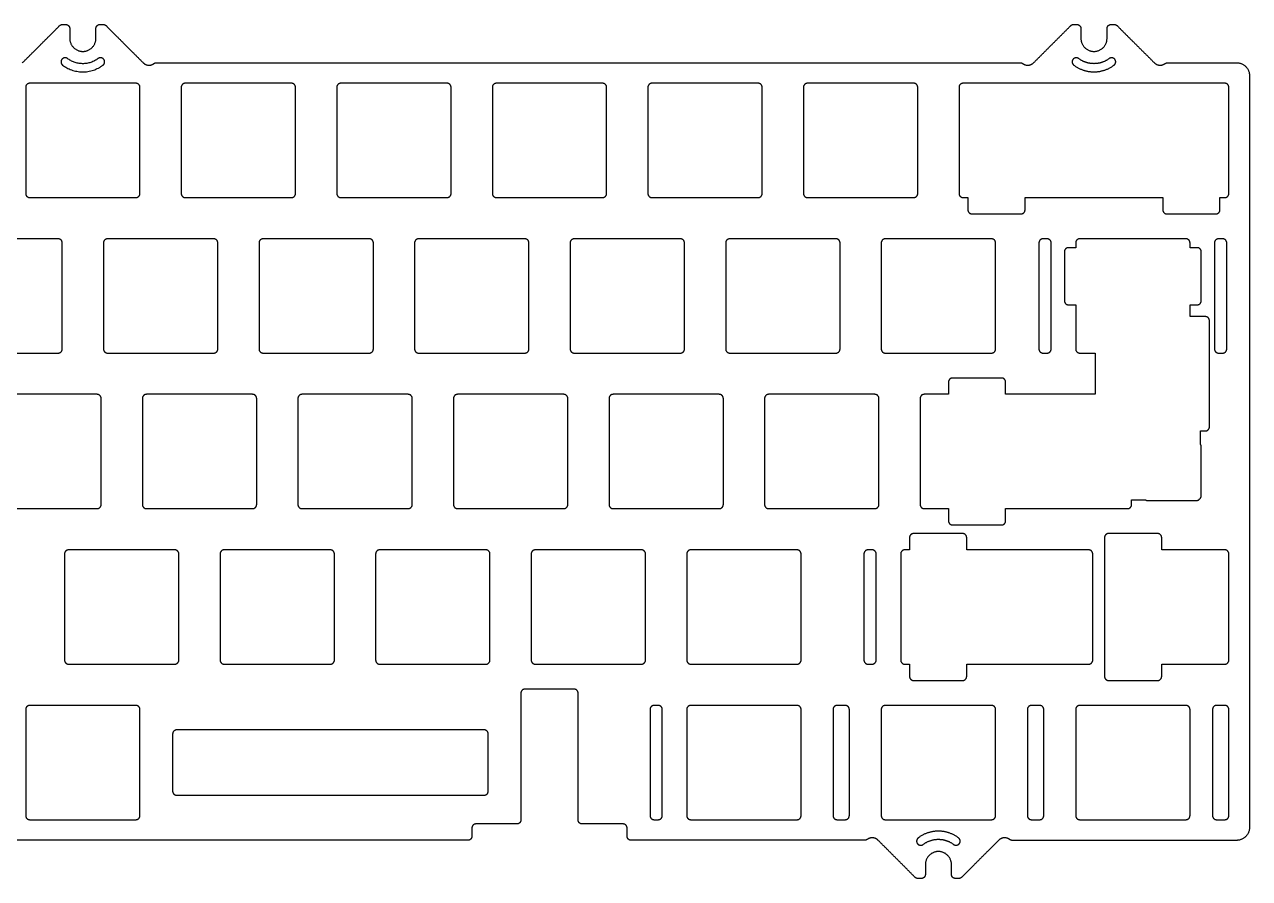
# Model space of a CAD drawing. Header units: millimetres. Extents: x 100 to 386, y 20 to 125.
# Drawn here: x 235.7 to 385.7, y 19.9 to 124.5 of the extents above; entities that cross this region are included whole.
import ezdxf

# ---------------------------------------------------------------- set-up
doc = ezdxf.new("R2010")
doc.units = ezdxf.units.MM
doc.header["$MEASUREMENT"] = 0
doc.layers.add('inside cut', color=18, linetype='Continuous', true_color=0x000000)

msp = doc.modelspace()

# ---------------------------------------------------------------- linework, layer by layer
at = {"layer": 'inside cut'}
for points, weights in [([(239.95, 124.38, 13.77), (240.1, 124.53, 13.77), (240.31, 124.53, 13.77)], [0.853553390593, 0.853553425509, 1]), ([(240.7, 124.53, 13.77), (241.2, 124.53, 13.77), (241.2, 124.03, 13.77)], [0.999999720675, 0.707106920849, 1]), ([(244.4, 124.03, 13.77), (244.4, 124.53, 13.77), (244.9, 124.53, 13.77)], [1, 0.707106781187, 1]), ([(245.29, 124.53, 13.77), (245.5, 124.53, 13.77), (245.65, 124.38, 13.77)], [0.853553390593, 0.853553425509, 1]), ([(363.78, 124.38, 13.77), (363.93, 124.53, 13.77), (364.13, 124.53, 13.77)], [0.853553390593, 0.853553425509, 0.999999860338]), ([(369.12, 124.53, 13.77), (369.33, 124.53, 13.77), (369.47, 124.38, 13.77)], [0.853553390593, 0.853553425509, 1]), ([(244.67, 120.35, 13.77), (242.8, 118.95, 13.77), (240.93, 120.35, 13.77)], [0.910776920262, 0.762010037998, 0.999999886518]), ([(240.33, 119.55, 13.77), (242.8, 117.69, 13.77), (245.27, 119.55, 13.77)], [0.999999886518, 0.762010037998, 0.910776920262]), ([(250.2, 119.83, 13.77), (250.83, 119.2, 13.77), (251.52, 119.75, 13.77)], [0.999999872129, 0.731834723301, 0.954719590095]), ([(251.52, 119.75, 13.77), (251.66, 119.85, 13.77), (251.83, 119.85, 13.77)], [0.856751574457, 0.875195086294, 0.999999940488]), ([(357.6, 119.85, 13.77), (357.77, 119.85, 13.77), (357.9, 119.75, 13.77)], [0.999999880977, 0.875195081896, 0.856751574457]), ([(357.9, 119.75, 13.77), (358.6, 119.2, 13.77), (359.23, 119.83, 13.77)], [0.954719590095, 0.73183472277, 0.999999873408]), ([(374.03, 119.83, 13.77), (374.65, 119.2, 13.77), (375.35, 119.75, 13.77)], [0.999999872129, 0.731834723301, 0.954719590095]), ([(375.35, 119.75, 13.77), (375.48, 119.85, 13.77), (375.66, 119.85, 13.77)], [0.856751574457, 0.875195090691, 1]), ([(384.08, 119.85, 13.77), (385.68, 119.85, 13.77), (385.68, 118.25, 13.77)], [1, 0.707106781187, 1]), ([(236.3, 117.33, 13.77), (235.8, 117.33, 13.77), (235.8, 116.83, 13.77)], [0.999999860338, 0.707106851018, 1]), ([(249.8, 116.83, 13.77), (249.8, 117.33, 13.77), (249.3, 117.33, 13.77)], [1, 0.707106851018, 0.999999860338]), ([(255.35, 117.33, 13.77), (254.85, 117.33, 13.77), (254.85, 116.83, 13.77)], [0.999999860338, 0.707106851018, 1]), ([(268.85, 116.83, 13.77), (268.85, 117.33, 13.77), (268.35, 117.33, 13.77)], [1, 0.707106781187, 1]), ([(274.4, 117.33, 13.77), (273.9, 117.33, 13.77), (273.9, 116.83, 13.77)], [0.999999860338, 0.707106851018, 1]), ([(287.9, 116.83, 13.77), (287.9, 117.33, 13.77), (287.4, 117.33, 13.77)], [1, 0.707106850319, 0.999999861734]), ([(293.45, 117.33, 13.77), (292.95, 117.33, 13.77), (292.95, 116.83, 13.77)], [1, 0.707106851018, 0.999999860338]), ([(306.95, 116.83, 13.77), (306.95, 117.33, 13.77), (306.45, 117.33, 13.77)], [1, 0.707106920849, 0.999999720675]), ([(312.5, 117.33, 13.77), (312, 117.33, 13.77), (312, 116.83, 13.77)], [1, 0.707106781187, 1]), ([(326, 116.83, 13.77), (326, 117.33, 13.77), (325.5, 117.33, 13.77)], [0.999999860338, 0.707106920849, 0.999999860338]), ([(331.55, 117.33, 13.77), (331.05, 117.33, 13.77), (331.05, 116.83, 13.77)], [1, 0.707106781187, 1]), ([(345.05, 116.83, 13.77), (345.05, 117.33, 13.77), (344.55, 117.33, 13.77)], [0.999999860338, 0.707106920151, 0.999999861734]), ([(350.6, 117.33, 13.77), (350.1, 117.33, 13.77), (350.1, 116.83, 13.77)], [1, 0.707106781187, 1]), ([(383.15, 116.83, 13.77), (383.15, 117.33, 13.77), (382.65, 117.33, 13.77)], [1, 0.707106851018, 0.999999860338]), ([(235.8, 103.83, 13.77), (235.8, 103.33, 13.77), (236.3, 103.33, 13.77)], [1, 0.707106781187, 1]), ([(249.3, 103.33, 13.77), (249.8, 103.33, 13.77), (249.8, 103.83, 13.77)], [0.999999720675, 0.707106920849, 1]), ([(254.85, 103.83, 13.77), (254.85, 103.33, 13.77), (255.35, 103.33, 13.77)], [1, 0.707106781187, 1]), ([(268.35, 103.33, 13.77), (268.85, 103.33, 13.77), (268.85, 103.83, 13.77)], [1, 0.707106781187, 1]), ([(273.9, 103.83, 13.77), (273.9, 103.33, 13.77), (274.4, 103.33, 13.77)], [1, 0.707106920849, 0.999999720675]), ([(287.4, 103.33, 13.77), (287.9, 103.33, 13.77), (287.9, 103.83, 13.77)], [0.999999860338, 0.707106851018, 1]), ([(292.95, 103.83, 13.77), (292.95, 103.33, 13.77), (293.45, 103.33, 13.77)], [0.999999860338, 0.707106851018, 1]), ([(306.45, 103.33, 13.77), (306.95, 103.33, 13.77), (306.95, 103.83, 13.77)], [0.999999720675, 0.707106920849, 1]), ([(312, 103.83, 13.77), (312, 103.33, 13.77), (312.5, 103.33, 13.77)], [1, 0.707106781187, 1]), ([(325.5, 103.33, 13.77), (326, 103.33, 13.77), (326, 103.83, 13.77)], [0.999999860338, 0.70710699068, 0.999999720675]), ([(331.05, 103.83, 13.77), (331.05, 103.33, 13.77), (331.55, 103.33, 13.77)], [1, 0.707106781187, 1]), ([(344.55, 103.33, 13.77), (345.05, 103.33, 13.77), (345.05, 103.83, 13.77)], [0.999999860338, 0.707106920849, 0.999999860338]), ([(350.1, 103.83, 13.77), (350.1, 103.33, 13.77), (350.6, 103.33, 13.77)], [1, 0.707106781187, 1]), ([(382.65, 103.33, 13.77), (383.15, 103.33, 13.77), (383.15, 103.83, 13.77)], [0.999999860338, 0.707106851018, 1]), ([(351.19, 101.83, 13.77), (351.19, 101.33, 13.77), (351.69, 101.33, 13.77)], [1, 0.707106781187, 1]), ([(357.69, 101.33, 13.77), (358.19, 101.33, 13.77), (358.19, 101.83, 13.77)], [0.999999720675, 0.70710699068, 0.999999860338]), ([(375.06, 101.83, 13.77), (375.06, 101.33, 13.77), (375.56, 101.33, 13.77)], [1, 0.707106851018, 0.999999860338]), ([(381.56, 101.33, 13.77), (382.06, 101.33, 13.77), (382.06, 101.83, 13.77)], [0.999999860338, 0.707106851018, 1]), ([(240.28, 97.78, 13.77), (240.28, 98.28, 13.77), (239.78, 98.28, 13.77)], [1, 0.707106781187, 1]), ([(245.83, 98.28, 13.77), (245.33, 98.28, 13.77), (245.33, 97.78, 13.77)], [0.999999861734, 0.707106989283, 0.999999722072]), ([(259.33, 97.78, 13.77), (259.33, 98.28, 13.77), (258.83, 98.28, 13.77)], [1, 0.707106851018, 0.999999860338]), ([(264.88, 98.28, 13.77), (264.38, 98.28, 13.77), (264.38, 97.78, 13.77)], [0.999999860338, 0.707106851018, 1]), ([(278.38, 97.78, 13.77), (278.38, 98.28, 13.77), (277.88, 98.28, 13.77)], [1, 0.707106851018, 0.999999860338]), ([(283.93, 98.28, 13.77), (283.43, 98.28, 13.77), (283.43, 97.78, 13.77)], [0.999999860338, 0.707106851018, 1]), ([(297.43, 97.78, 13.77), (297.43, 98.28, 13.77), (296.93, 98.28, 13.77)], [1, 0.707106781187, 1]), ([(302.98, 98.28, 13.77), (302.48, 98.28, 13.77), (302.48, 97.78, 13.77)], [0.999999860338, 0.707106851018, 1]), ([(316.48, 97.78, 13.77), (316.48, 98.28, 13.77), (315.98, 98.28, 13.77)], [1, 0.707106851018, 0.999999860338]), ([(322.03, 98.28, 13.77), (321.53, 98.28, 13.77), (321.53, 97.78, 13.77)], [0.999999861734, 0.707106919452, 0.999999861734]), ([(335.53, 97.78, 13.77), (335.53, 98.28, 13.77), (335.03, 98.28, 13.77)], [1, 0.707106920849, 0.999999720675]), ([(341.08, 98.28, 13.77), (340.58, 98.28, 13.77), (340.58, 97.78, 13.77)], [0.999999720675, 0.707106920849, 1]), ([(354.58, 97.78, 13.77), (354.58, 98.28, 13.77), (354.08, 98.28, 13.77)], [1, 0.707106851018, 0.999999860338]), ([(360.39, 98.28, 13.77), (359.89, 98.28, 13.77), (359.89, 97.78, 13.77)], [0.999999720675, 0.707106920849, 1]), ([(361.39, 97.78, 13.77), (361.39, 98.28, 13.77), (360.89, 98.28, 13.77)], [1, 0.707106851018, 0.999999860338]), ([(364.89, 98.28, 13.77), (364.39, 98.28, 13.77), (364.39, 97.78, 13.77)], [0.999999720675, 0.707106920849, 1]), ([(378.39, 97.78, 13.77), (378.39, 98.28, 13.77), (377.89, 98.28, 13.77)], [1, 0.707106851018, 0.999999860338]), ([(381.89, 98.28, 13.77), (381.39, 98.28, 13.77), (381.39, 97.78, 13.77)], [1, 0.707106781187, 1]), ([(382.89, 97.78, 13.77), (382.89, 98.28, 13.77), (382.39, 98.28, 13.77)], [1, 0.707106781187, 1]), ([(363.51, 97.19, 13.77), (363.01, 97.19, 13.77), (363.01, 96.69, 13.77)], [1, 0.707106781187, 1]), ([(379.77, 96.69, 13.77), (379.77, 97.19, 13.77), (379.27, 97.19, 13.77)], [1, 0.707106851018, 0.999999860338]), ([(363.01, 90.69, 13.77), (363.01, 90.19, 13.77), (363.51, 90.19, 13.77)], [1, 0.707106781187, 1]), ([(379.27, 90.19, 13.77), (379.77, 90.19, 13.77), (379.77, 90.69, 13.77)], [1, 0.707106920849, 0.999999720675]), ([(380.77, 88.25, 13.77), (380.77, 88.75, 13.77), (380.27, 88.75, 13.77)], [0.999999860338, 0.707106851018, 1]), ([(239.78, 84.28, 13.77), (240.28, 84.28, 13.77), (240.28, 84.78, 13.77)], [1, 0.707106781187, 1]), ([(245.33, 84.78, 13.77), (245.33, 84.28, 13.77), (245.83, 84.28, 13.77)], [0.999999860338, 0.70710699068, 0.999999720675]), ([(258.83, 84.28, 13.77), (259.33, 84.28, 13.77), (259.33, 84.78, 13.77)], [0.999999860338, 0.707106851018, 1]), ([(264.38, 84.78, 13.77), (264.38, 84.28, 13.77), (264.88, 84.28, 13.77)], [0.999999860338, 0.707106851018, 1]), ([(277.88, 84.28, 13.77), (278.38, 84.28, 13.77), (278.38, 84.78, 13.77)], [1, 0.707106781187, 1]), ([(283.43, 84.78, 13.77), (283.43, 84.28, 13.77), (283.93, 84.28, 13.77)], [1, 0.707106781187, 1]), ([(296.93, 84.28, 13.77), (297.43, 84.28, 13.77), (297.43, 84.78, 13.77)], [1, 0.707106781187, 1]), ([(302.48, 84.78, 13.77), (302.48, 84.28, 13.77), (302.98, 84.28, 13.77)], [1, 0.707106851018, 0.999999860338]), ([(315.98, 84.28, 13.77), (316.48, 84.28, 13.77), (316.48, 84.78, 13.77)], [0.999999860338, 0.707106851018, 1]), ([(321.53, 84.78, 13.77), (321.53, 84.28, 13.77), (322.03, 84.28, 13.77)], [1, 0.707106851018, 0.999999860338]), ([(335.03, 84.28, 13.77), (335.53, 84.28, 13.77), (335.53, 84.78, 13.77)], [1, 0.707106781187, 1]), ([(340.58, 84.78, 13.77), (340.58, 84.28, 13.77), (341.08, 84.28, 13.77)], [1, 0.707106920849, 0.999999720675]), ([(354.08, 84.28, 13.77), (354.58, 84.28, 13.77), (354.58, 84.78, 13.77)], [1, 0.707106781187, 1]), ([(359.89, 84.78, 13.77), (359.89, 84.28, 13.77), (360.39, 84.28, 13.77)], [0.999999720675, 0.707106920849, 1]), ([(360.89, 84.28, 13.77), (361.39, 84.28, 13.77), (361.39, 84.78, 13.77)], [0.999999860338, 0.707106851018, 1]), ([(364.39, 84.78, 13.77), (364.39, 84.28, 13.77), (364.89, 84.28, 13.77)], [0.999999860338, 0.70710699068, 0.999999720675]), ([(381.39, 84.78, 13.77), (381.39, 84.28, 13.77), (381.89, 84.28, 13.77)], [1, 0.707106781187, 1]), ([(382.39, 84.28, 13.77), (382.89, 84.28, 13.77), (382.89, 84.78, 13.77)], [1, 0.707106781187, 1]), ([(349.31, 81.23, 13.77), (348.81, 81.23, 13.77), (348.81, 80.73, 13.77)], [0.999999860338, 0.707106851018, 1]), ([(355.81, 80.73, 13.77), (355.81, 81.23, 13.77), (355.31, 81.23, 13.77)], [1, 0.707106851018, 0.999999860338]), ([(245.04, 78.73, 13.77), (245.04, 79.23, 13.77), (244.54, 79.23, 13.77)], [1, 0.707106781187, 1]), ([(250.59, 79.23, 13.77), (250.09, 79.23, 13.77), (250.09, 78.73, 13.77)], [1, 0.707106781187, 1]), ([(264.09, 78.73, 13.77), (264.09, 79.23, 13.77), (263.59, 79.23, 13.77)], [1, 0.707106781187, 1]), ([(269.64, 79.23, 13.77), (269.14, 79.23, 13.77), (269.14, 78.73, 13.77)], [1, 0.707106781187, 1]), ([(283.14, 78.73, 13.77), (283.14, 79.23, 13.77), (282.64, 79.23, 13.77)], [1, 0.707106781187, 1]), ([(288.69, 79.23, 13.77), (288.19, 79.23, 13.77), (288.19, 78.73, 13.77)], [1, 0.707106781187, 1]), ([(302.19, 78.73, 13.77), (302.19, 79.23, 13.77), (301.69, 79.23, 13.77)], [1, 0.707106851018, 0.999999860338]), ([(307.74, 79.23, 13.77), (307.24, 79.23, 13.77), (307.24, 78.73, 13.77)], [1, 0.707106781187, 1]), ([(321.24, 78.73, 13.77), (321.24, 79.23, 13.77), (320.74, 79.23, 13.77)], [1, 0.707106781187, 1]), ([(326.79, 79.23, 13.77), (326.29, 79.23, 13.77), (326.29, 78.73, 13.77)], [1, 0.707106781187, 1]), ([(340.29, 78.73, 13.77), (340.29, 79.23, 13.77), (339.79, 79.23, 13.77)], [1, 0.707106781187, 1]), ([(345.84, 79.23, 13.77), (345.34, 79.23, 13.77), (345.34, 78.73, 13.77)], [0.999999860338, 0.707106920849, 0.999999860338]), ([(380.27, 74.75, 13.77), (380.77, 74.75, 13.77), (380.77, 75.25, 13.77)], [0.999999860338, 0.707106851018, 1]), ([(379.77, 72.82, 13.77), (379.77, 72.97, 13.77), (379.68, 73.1, 13.77)], [0.861024120392, 0.886630014497, 1]), ([(372.9, 66.32, 13.77), (373.03, 66.23, 13.77), (373.18, 66.23, 13.77)], [0.861026829448, 0.886636005014, 0.999999945944]), ([(379.18, 66.23, 13.77), (379.43, 66.23, 13.77), (379.58, 66.42, 13.77)], [0.85680865517, 0.831719415692, 1]), ([(379.58, 66.42, 13.77), (379.77, 66.57, 13.77), (379.77, 66.82, 13.77)], [0.856810414664, 0.831713515778, 1]), ([(244.54, 65.23, 13.77), (245.04, 65.23, 13.77), (245.04, 65.73, 13.77)], [0.999999720675, 0.707107060511, 0.999999720675]), ([(250.09, 65.73, 13.77), (250.09, 65.23, 13.77), (250.59, 65.23, 13.77)], [0.999999720675, 0.707106920849, 1]), ([(263.59, 65.23, 13.77), (264.09, 65.23, 13.77), (264.09, 65.73, 13.77)], [0.999999860338, 0.707106851018, 1]), ([(269.14, 65.73, 13.77), (269.14, 65.23, 13.77), (269.64, 65.23, 13.77)], [0.999999860338, 0.707106851018, 1]), ([(282.64, 65.23, 13.77), (283.14, 65.23, 13.77), (283.14, 65.73, 13.77)], [1, 0.707106851018, 0.999999860338]), ([(288.19, 65.73, 13.77), (288.19, 65.23, 13.77), (288.69, 65.23, 13.77)], [0.999999860338, 0.707106851018, 1]), ([(301.69, 65.23, 13.77), (302.19, 65.23, 13.77), (302.19, 65.73, 13.77)], [0.999999860338, 0.707106851018, 1]), ([(307.24, 65.73, 13.77), (307.24, 65.23, 13.77), (307.74, 65.23, 13.77)], [0.999999860338, 0.707106851018, 1]), ([(320.74, 65.23, 13.77), (321.24, 65.23, 13.77), (321.24, 65.73, 13.77)], [0.999999860338, 0.707106851018, 1]), ([(326.29, 65.73, 13.77), (326.29, 65.23, 13.77), (326.79, 65.23, 13.77)], [0.999999860338, 0.707106851018, 1]), ([(339.79, 65.23, 13.77), (340.29, 65.23, 13.77), (340.29, 65.73, 13.77)], [0.999999860338, 0.707106851018, 1]), ([(345.34, 65.73, 13.77), (345.34, 65.23, 13.77), (345.84, 65.23, 13.77)], [1, 0.707106851018, 0.999999860338]), ([(370.74, 65.23, 13.77), (371.24, 65.23, 13.77), (371.24, 65.73, 13.77)], [0.999999860338, 0.707106920849, 0.999999860338]), ([(348.81, 63.73, 13.77), (348.81, 63.23, 13.77), (349.31, 63.23, 13.77)], [0.999999860338, 0.70710699068, 0.999999720676]), ([(355.31, 63.23, 13.77), (355.81, 63.23, 13.77), (355.81, 63.73, 13.77)], [0.999999720676, 0.707107060511, 0.999999720675]), ([(344.54, 62.18, 13.77), (344.04, 62.18, 13.77), (344.04, 61.68, 13.77)], [0.999999860338, 0.707106851018, 1]), ([(351.04, 61.68, 13.77), (351.04, 62.18, 13.77), (350.54, 62.18, 13.77)], [0.999999720675, 0.70710699068, 0.999999860338]), ([(368.42, 62.18, 13.77), (367.92, 62.18, 13.77), (367.92, 61.68, 13.77)], [1, 0.707106851018, 0.999999860338]), ([(374.92, 61.68, 13.77), (374.92, 62.18, 13.77), (374.42, 62.18, 13.77)], [1, 0.707106781186, 1]), ([(241.06, 60.18, 13.77), (240.56, 60.18, 13.77), (240.56, 59.68, 13.77)], [0.999999860338, 0.707106920151, 0.999999861734]), ([(254.56, 59.68, 13.77), (254.56, 60.18, 13.77), (254.06, 60.18, 13.77)], [0.999999860338, 0.707106989982, 0.999999722072]), ([(260.11, 60.18, 13.77), (259.61, 60.18, 13.77), (259.61, 59.68, 13.77)], [0.999999860338, 0.707106920151, 0.999999861734]), ([(273.61, 59.68, 13.77), (273.61, 60.18, 13.77), (273.11, 60.18, 13.77)], [0.999999860338, 0.707106851018, 1]), ([(279.16, 60.18, 13.77), (278.66, 60.18, 13.77), (278.66, 59.68, 13.77)], [0.999999860338, 0.707106920151, 0.999999861734]), ([(292.66, 59.68, 13.77), (292.66, 60.18, 13.77), (292.16, 60.18, 13.77)], [0.999999720675, 0.707106920849, 1]), ([(298.21, 60.18, 13.77), (297.71, 60.18, 13.77), (297.71, 59.68, 13.77)], [0.999999860338, 0.707106920151, 0.999999861734]), ([(311.71, 59.68, 13.77), (311.71, 60.18, 13.77), (311.21, 60.18, 13.77)], [0.999999860338, 0.707106920849, 0.999999860338]), ([(317.26, 60.18, 13.77), (316.76, 60.18, 13.77), (316.76, 59.68, 13.77)], [0.999999860338, 0.707106920151, 0.999999861734]), ([(330.76, 59.68, 13.77), (330.76, 60.18, 13.77), (330.26, 60.18, 13.77)], [1, 0.707106851018, 0.999999860338]), ([(338.96, 60.18, 13.77), (338.46, 60.18, 13.77), (338.46, 59.68, 13.77)], [0.999999860338, 0.707106920849, 0.999999860338]), ([(339.96, 59.68, 13.77), (339.96, 60.18, 13.77), (339.46, 60.18, 13.77)], [1, 0.707106851018, 0.999999860338]), ([(343.46, 60.18, 13.77), (342.96, 60.18, 13.77), (342.96, 59.68, 13.77)], [1, 0.707106851018, 0.999999860338]), ([(366.48, 59.68, 13.77), (366.48, 60.18, 13.77), (365.98, 60.18, 13.77)], [0.999999860338, 0.707106851018, 1]), ([(383.15, 59.68, 13.77), (383.15, 60.18, 13.77), (382.65, 60.18, 13.77)], [1, 0.707106781187, 1]), ([(240.56, 46.68, 13.77), (240.56, 46.18, 13.77), (241.06, 46.18, 13.77)], [1, 0.707106781187, 1]), ([(254.06, 46.18, 13.77), (254.56, 46.18, 13.77), (254.56, 46.68, 13.77)], [1, 0.707106781187, 1]), ([(259.61, 46.68, 13.77), (259.61, 46.18, 13.77), (260.11, 46.18, 13.77)], [0.999999860338, 0.707106920151, 0.999999861734]), ([(273.11, 46.18, 13.77), (273.61, 46.18, 13.77), (273.61, 46.68, 13.77)], [0.999999720675, 0.707106920849, 1]), ([(278.66, 46.68, 13.77), (278.66, 46.18, 13.77), (279.16, 46.18, 13.77)], [0.999999860338, 0.707106851018, 1]), ([(292.16, 46.18, 13.77), (292.66, 46.18, 13.77), (292.66, 46.68, 13.77)], [0.999999860338, 0.707106851018, 1]), ([(297.71, 46.68, 13.77), (297.71, 46.18, 13.77), (298.21, 46.18, 13.77)], [1, 0.707106851018, 0.999999860338]), ([(311.21, 46.18, 13.77), (311.71, 46.18, 13.77), (311.71, 46.68, 13.77)], [1, 0.707106851018, 0.999999860338]), ([(316.76, 46.68, 13.77), (316.76, 46.18, 13.77), (317.26, 46.18, 13.77)], [1, 0.707106920849, 0.999999720675]), ([(330.26, 46.18, 13.77), (330.76, 46.18, 13.77), (330.76, 46.68, 13.77)], [0.999999860338, 0.70710699068, 0.999999720675]), ([(338.46, 46.68, 13.77), (338.46, 46.18, 13.77), (338.96, 46.18, 13.77)], [0.999999860338, 0.707106920849, 0.999999860338]), ([(339.46, 46.18, 13.77), (339.96, 46.18, 13.77), (339.96, 46.68, 13.77)], [1, 0.707106851018, 0.999999860338]), ([(342.96, 46.68, 13.77), (342.96, 46.18, 13.77), (343.46, 46.18, 13.77)], [1, 0.707106781187, 1]), ([(365.98, 46.18, 13.77), (366.48, 46.18, 13.77), (366.48, 46.68, 13.77)], [0.999999860338, 0.707106851018, 1]), ([(382.65, 46.18, 13.77), (383.15, 46.18, 13.77), (383.15, 46.68, 13.77)], [0.999999860338, 0.70710699068, 0.999999720675]), ([(344.04, 44.68, 13.77), (344.04, 44.18, 13.77), (344.54, 44.18, 13.77)], [0.999999860338, 0.707106851018, 1]), ([(350.54, 44.18, 13.77), (351.04, 44.18, 13.77), (351.04, 44.68, 13.77)], [0.999999860338, 0.707106920849, 0.999999860338]), ([(367.92, 44.68, 13.77), (367.92, 44.18, 13.77), (368.42, 44.18, 13.77)], [0.999999860338, 0.707106920849, 0.999999860338]), ([(374.42, 44.18, 13.77), (374.92, 44.18, 13.77), (374.92, 44.68, 13.77)], [1, 0.707106781187, 1]), ([(296.95, 43.13, 13.77), (296.45, 43.13, 13.77), (296.45, 42.63, 13.77)], [1, 0.707106851018, 0.999999860338]), ([(303.45, 42.63, 13.77), (303.45, 43.13, 13.77), (302.95, 43.13, 13.77)], [0.999999720675, 0.70710699068, 0.999999860338]), ([(236.3, 41.13, 13.77), (235.8, 41.13, 13.77), (235.8, 40.63, 13.77)], [0.999999860338, 0.707106920849, 0.999999860338]), ([(249.8, 40.63, 13.77), (249.8, 41.13, 13.77), (249.3, 41.13, 13.77)], [1, 0.707106920849, 0.999999720675]), ([(312.76, 41.13, 13.77), (312.26, 41.13, 13.77), (312.26, 40.63, 13.77)], [1, 0.707106851018, 0.999999860338]), ([(313.76, 40.63, 13.77), (313.76, 41.13, 13.77), (313.26, 41.13, 13.77)], [1, 0.707106781187, 1]), ([(317.26, 41.13, 13.77), (316.76, 41.13, 13.77), (316.76, 40.63, 13.77)], [0.999999860338, 0.707106851018, 1]), ([(330.76, 40.63, 13.77), (330.76, 41.13, 13.77), (330.26, 41.13, 13.77)], [1, 0.707106851018, 0.999999860338]), ([(335.17, 41.13, 13.77), (334.67, 41.13, 13.77), (334.67, 40.63, 13.77)], [0.999999860338, 0.707106851018, 1]), ([(336.67, 40.63, 13.77), (336.67, 41.13, 13.77), (336.17, 41.13, 13.77)], [0.999999860338, 0.707106920849, 0.999999860338]), ([(341.08, 41.13, 13.77), (340.58, 41.13, 13.77), (340.58, 40.63, 13.77)], [0.999999720675, 0.707106920849, 1]), ([(354.58, 40.63, 13.77), (354.58, 41.13, 13.77), (354.08, 41.13, 13.77)], [0.999999720675, 0.70710699068, 0.999999860338]), ([(358.98, 41.13, 13.77), (358.48, 41.13, 13.77), (358.48, 40.63, 13.77)], [0.999999720675, 0.707106920849, 1]), ([(360.48, 40.63, 13.77), (360.48, 41.13, 13.77), (359.98, 41.13, 13.77)], [0.999999860338, 0.707106920151, 0.999999861734]), ([(364.89, 41.13, 13.77), (364.39, 41.13, 13.77), (364.39, 40.63, 13.77)], [0.999999720675, 0.707106920849, 1]), ([(378.39, 40.63, 13.77), (378.39, 41.13, 13.77), (377.89, 41.13, 13.77)], [0.999999860338, 0.707106920849, 0.999999860338]), ([(381.65, 41.13, 13.77), (381.15, 41.13, 13.77), (381.15, 40.63, 13.77)], [0.999999860338, 0.707106851018, 1]), ([(383.15, 40.63, 13.77), (383.15, 41.13, 13.77), (382.65, 41.13, 13.77)], [1, 0.707106851018, 0.999999860338]), ([(254.3, 38.13, 13.77), (253.8, 38.13, 13.77), (253.8, 37.63, 13.77)], [0.999999860338, 0.707106851018, 1]), ([(292.45, 37.63, 13.77), (292.45, 38.13, 13.77), (291.95, 38.13, 13.77)], [0.999999860338, 0.70710699068, 0.999999720675]), ([(253.8, 30.63, 13.77), (253.8, 30.13, 13.77), (254.3, 30.13, 13.77)], [0.999999860338, 0.707106920849, 0.999999860338]), ([(291.95, 30.13, 13.77), (292.45, 30.13, 13.77), (292.45, 30.63, 13.77)], [0.999999860338, 0.707106851018, 1]), ([(235.8, 27.63, 13.77), (235.8, 27.13, 13.77), (236.3, 27.13, 13.77)], [0.999999860338, 0.707106851018, 1]), ([(249.3, 27.13, 13.77), (249.8, 27.13, 13.77), (249.8, 27.63, 13.77)], [0.999999860338, 0.707106851018, 1]), ([(296.45, 27.11, 13.77), (296.45, 26.61, 13.77), (295.95, 26.61, 13.77)], [0.999999860338, 0.707106851018, 1]), ([(303.95, 26.61, 13.77), (303.45, 26.61, 13.77), (303.45, 27.11, 13.77)], [0.999999720675, 0.707106920849, 1]), ([(312.26, 27.63, 13.77), (312.26, 27.13, 13.77), (312.76, 27.13, 13.77)], [1, 0.707106781187, 1]), ([(313.26, 27.13, 13.77), (313.76, 27.13, 13.77), (313.76, 27.63, 13.77)], [0.999999860338, 0.707106851018, 1]), ([(316.76, 27.63, 13.77), (316.76, 27.13, 13.77), (317.26, 27.13, 13.77)], [1, 0.707106781187, 1]), ([(330.26, 27.13, 13.77), (330.76, 27.13, 13.77), (330.76, 27.63, 13.77)], [0.999999720675, 0.707106920849, 1]), ([(334.67, 27.63, 13.77), (334.67, 27.13, 13.77), (335.17, 27.13, 13.77)], [1, 0.707106781187, 1]), ([(336.17, 27.13, 13.77), (336.67, 27.13, 13.77), (336.67, 27.63, 13.77)], [1, 0.707106781187, 1]), ([(340.58, 27.63, 13.77), (340.58, 27.13, 13.77), (341.08, 27.13, 13.77)], [1, 0.707106851018, 0.999999860338]), ([(354.08, 27.13, 13.77), (354.58, 27.13, 13.77), (354.58, 27.63, 13.77)], [1, 0.707106781187, 1]), ([(358.48, 27.63, 13.77), (358.48, 27.13, 13.77), (358.98, 27.13, 13.77)], [0.999999720675, 0.707107060511, 0.999999720675]), ([(359.98, 27.13, 13.77), (360.48, 27.13, 13.77), (360.48, 27.63, 13.77)], [0.999999860338, 0.707106851018, 1]), ([(364.39, 27.63, 13.77), (364.39, 27.13, 13.77), (364.89, 27.13, 13.77)], [1, 0.707106781187, 1]), ([(377.89, 27.13, 13.77), (378.39, 27.13, 13.77), (378.39, 27.63, 13.77)], [1, 0.707106851018, 0.999999860338]), ([(381.15, 27.63, 13.77), (381.15, 27.13, 13.77), (381.65, 27.13, 13.77)], [1, 0.707106781187, 1]), ([(382.65, 27.13, 13.77), (383.15, 27.13, 13.77), (383.15, 27.63, 13.77)], [1, 0.707106781187, 1]), ([(290.95, 26.61, 13.77), (290.45, 26.61, 13.77), (290.45, 26.11, 13.77)], [0.999999720675, 0.70710699068, 0.999999860338]), ([(309.45, 26.11, 13.77), (309.45, 26.61, 13.77), (308.95, 26.61, 13.77)], [1, 0.707106920849, 0.999999720675]), ([(385.68, 26.2, 13.77), (385.68, 24.6, 13.77), (384.08, 24.6, 13.77)], [0.999999860338, 0.70710699068, 0.999999720675]), ([(290.45, 25.11, 13.77), (290.45, 24.61, 13.77), (289.95, 24.61, 13.77)], [1, 0.707106781187, 1]), ([(309.95, 24.61, 13.77), (309.45, 24.61, 13.77), (309.45, 25.11, 13.77)], [0.999999860338, 0.707106851018, 1]), ([(338.85, 24.71, 13.77), (338.74, 24.62, 13.77), (338.6, 24.61, 13.77)], [0.856751565663, 0.871639111397, 0.955828372385]), ([(340.18, 24.63, 13.77), (339.55, 25.25, 13.77), (338.85, 24.71, 13.77)], [1, 0.731834670161, 0.954719590095]), ([(356.3, 24.71, 13.77), (355.6, 25.25, 13.77), (354.98, 24.63, 13.77)], [0.954719696375, 0.731834659365, 0.999999872129]), ([(356.61, 24.6, 13.77), (356.43, 24.6, 13.77), (356.3, 24.71, 13.77)], [1, 0.875195060935, 0.856751565663]), ([(345.08, 19.93, 13.77), (344.88, 19.93, 13.77), (344.73, 20.07, 13.77)], [0.853553390593, 0.853553390593, 0.999999860338]), ([(350.42, 20.07, 13.77), (350.28, 19.93, 13.77), (350.07, 19.93, 13.77)], [0.853553390593, 0.853553425509, 0.999999860338])]:
    msp.add_rational_spline(points, weights, degree=2, dxfattribs=at)
for points in [[(240.31, 124.53, 13.77), (240.5, 124.53, 13.77), (240.7, 124.53, 13.77)], [(244.9, 124.53, 13.77), (245.1, 124.53, 13.77), (245.29, 124.53, 13.77)], [(364.13, 124.53, 13.77), (364.33, 124.53, 13.77), (364.53, 124.53, 13.77)], [(368.73, 124.53, 13.77), (368.92, 124.53, 13.77), (369.12, 124.53, 13.77)], [(235.4, 119.83, 13.77), (237.68, 122.1, 13.77), (239.95, 124.38, 13.77)], [(241.2, 124.03, 13.77), (241.2, 123.43, 13.77), (241.2, 122.83, 13.77)], [(244.4, 122.83, 13.77), (244.4, 123.43, 13.77), (244.4, 124.03, 13.77)], [(245.65, 124.38, 13.77), (247.92, 122.1, 13.77), (250.2, 119.83, 13.77)], [(359.23, 119.83, 13.77), (361.5, 122.1, 13.77), (363.78, 124.38, 13.77)], [(365.03, 124.03, 13.77), (365.03, 123.43, 13.77), (365.03, 122.83, 13.77)], [(368.23, 122.83, 13.77), (368.23, 123.43, 13.77), (368.23, 124.03, 13.77)], [(369.47, 124.38, 13.77), (371.75, 122.1, 13.77), (374.03, 119.83, 13.77)], [(251.83, 119.85, 13.77), (304.71, 119.85, 13.77), (357.6, 119.85, 13.77)], [(375.66, 119.85, 13.77), (379.87, 119.85, 13.77), (384.08, 119.85, 13.77)], [(249.3, 117.33, 13.77), (242.8, 117.33, 13.77), (236.3, 117.33, 13.77)], [(268.35, 117.33, 13.77), (261.85, 117.33, 13.77), (255.35, 117.33, 13.77)], [(287.4, 117.33, 13.77), (280.9, 117.33, 13.77), (274.4, 117.33, 13.77)], [(306.45, 117.33, 13.77), (299.95, 117.33, 13.77), (293.45, 117.33, 13.77)], [(325.5, 117.33, 13.77), (319, 117.33, 13.77), (312.5, 117.33, 13.77)], [(344.55, 117.33, 13.77), (338.05, 117.33, 13.77), (331.55, 117.33, 13.77)], [(382.65, 117.33, 13.77), (366.63, 117.33, 13.77), (350.6, 117.33, 13.77)], [(385.68, 118.25, 13.77), (385.68, 72.23, 13.77), (385.68, 26.2, 13.77)], [(235.8, 116.83, 13.77), (235.8, 110.33, 13.77), (235.8, 103.83, 13.77)], [(249.8, 103.83, 13.77), (249.8, 110.33, 13.77), (249.8, 116.83, 13.77)], [(254.85, 116.83, 13.77), (254.85, 110.33, 13.77), (254.85, 103.83, 13.77)], [(268.85, 103.83, 13.77), (268.85, 110.33, 13.77), (268.85, 116.83, 13.77)], [(273.9, 116.83, 13.77), (273.9, 110.33, 13.77), (273.9, 103.83, 13.77)], [(287.9, 103.83, 13.77), (287.9, 110.33, 13.77), (287.9, 116.83, 13.77)], [(292.95, 116.83, 13.77), (292.95, 110.33, 13.77), (292.95, 103.83, 13.77)], [(306.95, 103.83, 13.77), (306.95, 110.33, 13.77), (306.95, 116.83, 13.77)], [(312, 116.83, 13.77), (312, 110.33, 13.77), (312, 103.83, 13.77)], [(326, 103.83, 13.77), (326, 110.33, 13.77), (326, 116.83, 13.77)], [(331.05, 116.83, 13.77), (331.05, 110.33, 13.77), (331.05, 103.83, 13.77)], [(345.05, 103.83, 13.77), (345.05, 110.33, 13.77), (345.05, 116.83, 13.77)], [(350.1, 116.83, 13.77), (350.1, 110.33, 13.77), (350.1, 103.83, 13.77)], [(383.15, 103.83, 13.77), (383.15, 110.33, 13.77), (383.15, 116.83, 13.77)], [(236.3, 103.33, 13.77), (242.8, 103.33, 13.77), (249.3, 103.33, 13.77)], [(255.35, 103.33, 13.77), (261.85, 103.33, 13.77), (268.35, 103.33, 13.77)], [(274.4, 103.33, 13.77), (280.9, 103.33, 13.77), (287.4, 103.33, 13.77)], [(293.45, 103.33, 13.77), (299.95, 103.33, 13.77), (306.45, 103.33, 13.77)], [(312.5, 103.33, 13.77), (319, 103.33, 13.77), (325.5, 103.33, 13.77)], [(331.55, 103.33, 13.77), (338.05, 103.33, 13.77), (344.55, 103.33, 13.77)], [(350.6, 103.33, 13.77), (350.89, 103.33, 13.77), (351.19, 103.33, 13.77)], [(351.19, 103.33, 13.77), (351.19, 102.58, 13.77), (351.19, 101.83, 13.77)], [(358.19, 101.83, 13.77), (358.19, 102.58, 13.77), (358.19, 103.33, 13.77)], [(358.19, 103.33, 13.77), (366.63, 103.33, 13.77), (375.06, 103.33, 13.77)], [(375.06, 103.33, 13.77), (375.06, 102.58, 13.77), (375.06, 101.83, 13.77)], [(382.06, 101.83, 13.77), (382.06, 102.58, 13.77), (382.06, 103.33, 13.77)], [(382.06, 103.33, 13.77), (382.36, 103.33, 13.77), (382.65, 103.33, 13.77)], [(351.69, 101.33, 13.77), (354.69, 101.33, 13.77), (357.69, 101.33, 13.77)], [(375.56, 101.33, 13.77), (378.56, 101.33, 13.77), (381.56, 101.33, 13.77)], [(239.78, 98.28, 13.77), (233.28, 98.28, 13.77), (226.78, 98.28, 13.77)], [(240.28, 84.78, 13.77), (240.28, 91.28, 13.77), (240.28, 97.78, 13.77)], [(245.33, 97.78, 13.77), (245.33, 91.28, 13.77), (245.33, 84.78, 13.77)], [(258.83, 98.28, 13.77), (252.33, 98.28, 13.77), (245.83, 98.28, 13.77)], [(259.33, 84.78, 13.77), (259.33, 91.28, 13.77), (259.33, 97.78, 13.77)], [(264.38, 97.78, 13.77), (264.38, 91.28, 13.77), (264.38, 84.78, 13.77)], [(277.88, 98.28, 13.77), (271.38, 98.28, 13.77), (264.88, 98.28, 13.77)], [(278.38, 84.78, 13.77), (278.38, 91.28, 13.77), (278.38, 97.78, 13.77)], [(283.43, 97.78, 13.77), (283.43, 91.28, 13.77), (283.43, 84.78, 13.77)], [(296.93, 98.28, 13.77), (290.43, 98.28, 13.77), (283.93, 98.28, 13.77)], [(297.43, 84.78, 13.77), (297.43, 91.28, 13.77), (297.43, 97.78, 13.77)], [(302.48, 97.78, 13.77), (302.48, 91.28, 13.77), (302.48, 84.78, 13.77)], [(315.98, 98.28, 13.77), (309.48, 98.28, 13.77), (302.98, 98.28, 13.77)], [(316.48, 84.78, 13.77), (316.48, 91.28, 13.77), (316.48, 97.78, 13.77)], [(321.53, 97.78, 13.77), (321.53, 91.28, 13.77), (321.53, 84.78, 13.77)], [(335.03, 98.28, 13.77), (328.53, 98.28, 13.77), (322.03, 98.28, 13.77)], [(335.53, 84.78, 13.77), (335.53, 91.28, 13.77), (335.53, 97.78, 13.77)], [(340.58, 97.78, 13.77), (340.58, 91.28, 13.77), (340.58, 84.78, 13.77)], [(354.08, 98.28, 13.77), (347.58, 98.28, 13.77), (341.08, 98.28, 13.77)], [(354.58, 84.78, 13.77), (354.58, 91.28, 13.77), (354.58, 97.78, 13.77)], [(359.89, 97.78, 13.77), (359.89, 91.28, 13.77), (359.89, 84.78, 13.77)], [(360.89, 98.28, 13.77), (360.64, 98.28, 13.77), (360.39, 98.28, 13.77)], [(361.39, 84.78, 13.77), (361.39, 91.28, 13.77), (361.39, 97.78, 13.77)], [(364.39, 97.78, 13.77), (364.39, 97.48, 13.77), (364.39, 97.19, 13.77)], [(377.89, 98.28, 13.77), (371.39, 98.28, 13.77), (364.89, 98.28, 13.77)], [(378.39, 97.19, 13.77), (378.39, 97.48, 13.77), (378.39, 97.78, 13.77)], [(381.39, 97.78, 13.77), (381.39, 91.28, 13.77), (381.39, 84.78, 13.77)], [(382.39, 98.28, 13.77), (382.14, 98.28, 13.77), (381.89, 98.28, 13.77)], [(382.89, 84.78, 13.77), (382.89, 91.28, 13.77), (382.89, 97.78, 13.77)], [(363.01, 96.69, 13.77), (363.01, 93.69, 13.77), (363.01, 90.69, 13.77)], [(364.39, 97.19, 13.77), (363.95, 97.19, 13.77), (363.51, 97.19, 13.77)], [(379.27, 97.19, 13.77), (378.83, 97.19, 13.77), (378.39, 97.19, 13.77)], [(379.77, 90.69, 13.77), (379.77, 93.69, 13.77), (379.77, 96.69, 13.77)], [(363.51, 90.19, 13.77), (363.95, 90.19, 13.77), (364.39, 90.19, 13.77)], [(364.39, 90.19, 13.77), (364.39, 87.49, 13.77), (364.39, 84.78, 13.77)], [(378.39, 88.75, 13.77), (378.39, 89.47, 13.77), (378.39, 90.19, 13.77)], [(378.39, 90.19, 13.77), (378.83, 90.19, 13.77), (379.27, 90.19, 13.77)], [(380.27, 88.75, 13.77), (379.33, 88.75, 13.77), (378.39, 88.75, 13.77)], [(380.77, 75.25, 13.77), (380.77, 81.75, 13.77), (380.77, 88.25, 13.77)], [(226.78, 84.28, 13.77), (233.28, 84.28, 13.77), (239.78, 84.28, 13.77)], [(245.83, 84.28, 13.77), (252.33, 84.28, 13.77), (258.83, 84.28, 13.77)], [(264.88, 84.28, 13.77), (271.38, 84.28, 13.77), (277.88, 84.28, 13.77)], [(283.93, 84.28, 13.77), (290.43, 84.28, 13.77), (296.93, 84.28, 13.77)], [(302.98, 84.28, 13.77), (309.48, 84.28, 13.77), (315.98, 84.28, 13.77)], [(322.03, 84.28, 13.77), (328.53, 84.28, 13.77), (335.03, 84.28, 13.77)], [(341.08, 84.28, 13.77), (347.58, 84.28, 13.77), (354.08, 84.28, 13.77)], [(360.39, 84.28, 13.77), (360.64, 84.28, 13.77), (360.89, 84.28, 13.77)], [(364.89, 84.28, 13.77), (365.83, 84.28, 13.77), (366.77, 84.28, 13.77)], [(366.77, 84.28, 13.77), (366.77, 81.75, 13.77), (366.77, 79.23, 13.77)], [(381.89, 84.28, 13.77), (382.14, 84.28, 13.77), (382.39, 84.28, 13.77)], [(355.31, 81.23, 13.77), (352.31, 81.23, 13.77), (349.31, 81.23, 13.77)], [(348.81, 80.73, 13.77), (348.81, 79.98, 13.77), (348.81, 79.23, 13.77)], [(355.81, 79.23, 13.77), (355.81, 79.98, 13.77), (355.81, 80.73, 13.77)], [(244.54, 79.23, 13.77), (238.04, 79.23, 13.77), (231.54, 79.23, 13.77)], [(245.04, 65.73, 13.77), (245.04, 72.23, 13.77), (245.04, 78.73, 13.77)], [(250.09, 78.73, 13.77), (250.09, 72.23, 13.77), (250.09, 65.73, 13.77)], [(263.59, 79.23, 13.77), (257.09, 79.23, 13.77), (250.59, 79.23, 13.77)], [(264.09, 65.73, 13.77), (264.09, 72.23, 13.77), (264.09, 78.73, 13.77)], [(269.14, 78.73, 13.77), (269.14, 72.23, 13.77), (269.14, 65.73, 13.77)], [(282.64, 79.23, 13.77), (276.14, 79.23, 13.77), (269.64, 79.23, 13.77)], [(283.14, 65.73, 13.77), (283.14, 72.23, 13.77), (283.14, 78.73, 13.77)], [(288.19, 78.73, 13.77), (288.19, 72.23, 13.77), (288.19, 65.73, 13.77)], [(301.69, 79.23, 13.77), (295.19, 79.23, 13.77), (288.69, 79.23, 13.77)], [(302.19, 65.73, 13.77), (302.19, 72.23, 13.77), (302.19, 78.73, 13.77)], [(307.24, 78.73, 13.77), (307.24, 72.23, 13.77), (307.24, 65.73, 13.77)], [(320.74, 79.23, 13.77), (314.24, 79.23, 13.77), (307.74, 79.23, 13.77)], [(321.24, 65.73, 13.77), (321.24, 72.23, 13.77), (321.24, 78.73, 13.77)], [(326.29, 78.73, 13.77), (326.29, 72.23, 13.77), (326.29, 65.73, 13.77)], [(339.79, 79.23, 13.77), (333.29, 79.23, 13.77), (326.79, 79.23, 13.77)], [(340.29, 65.73, 13.77), (340.29, 72.23, 13.77), (340.29, 78.73, 13.77)], [(345.34, 78.73, 13.77), (345.34, 72.23, 13.77), (345.34, 65.73, 13.77)], [(348.81, 79.23, 13.77), (347.32, 79.23, 13.77), (345.84, 79.23, 13.77)], [(366.77, 79.23, 13.77), (361.29, 79.23, 13.77), (355.81, 79.23, 13.77)], [(379.68, 73.1, 13.77), (379.68, 73.93, 13.77), (379.68, 74.75, 13.77)], [(379.68, 74.75, 13.77), (379.98, 74.75, 13.77), (380.27, 74.75, 13.77)], [(379.77, 66.82, 13.77), (379.77, 69.82, 13.77), (379.77, 72.82, 13.77)], [(371.24, 65.73, 13.77), (371.24, 66.02, 13.77), (371.24, 66.32, 13.77)], [(371.24, 66.32, 13.77), (372.07, 66.32, 13.77), (372.9, 66.32, 13.77)], [(373.18, 66.23, 13.77), (376.18, 66.23, 13.77), (379.18, 66.23, 13.77)], [(231.54, 65.23, 13.77), (238.04, 65.23, 13.77), (244.54, 65.23, 13.77)], [(250.59, 65.23, 13.77), (257.09, 65.23, 13.77), (263.59, 65.23, 13.77)], [(269.64, 65.23, 13.77), (276.14, 65.23, 13.77), (282.64, 65.23, 13.77)], [(288.69, 65.23, 13.77), (295.19, 65.23, 13.77), (301.69, 65.23, 13.77)], [(307.74, 65.23, 13.77), (314.24, 65.23, 13.77), (320.74, 65.23, 13.77)], [(326.79, 65.23, 13.77), (333.29, 65.23, 13.77), (339.79, 65.23, 13.77)], [(345.84, 65.23, 13.77), (347.32, 65.23, 13.77), (348.81, 65.23, 13.77)], [(348.81, 65.23, 13.77), (348.81, 64.48, 13.77), (348.81, 63.73, 13.77)], [(355.81, 63.73, 13.77), (355.81, 64.48, 13.77), (355.81, 65.23, 13.77)], [(355.81, 65.23, 13.77), (363.28, 65.23, 13.77), (370.74, 65.23, 13.77)], [(349.31, 63.23, 13.77), (352.31, 63.23, 13.77), (355.31, 63.23, 13.77)], [(344.04, 61.68, 13.77), (344.04, 60.93, 13.77), (344.04, 60.18, 13.77)], [(350.54, 62.18, 13.77), (347.54, 62.18, 13.77), (344.54, 62.18, 13.77)], [(351.04, 60.18, 13.77), (351.04, 60.93, 13.77), (351.04, 61.68, 13.77)], [(367.92, 61.68, 13.77), (367.92, 53.18, 13.77), (367.92, 44.68, 13.77)], [(374.42, 62.18, 13.77), (371.42, 62.18, 13.77), (368.42, 62.18, 13.77)], [(374.92, 60.18, 13.77), (374.92, 60.93, 13.77), (374.92, 61.68, 13.77)], [(254.06, 60.18, 13.77), (247.56, 60.18, 13.77), (241.06, 60.18, 13.77)], [(273.11, 60.18, 13.77), (266.61, 60.18, 13.77), (260.11, 60.18, 13.77)], [(292.16, 60.18, 13.77), (285.66, 60.18, 13.77), (279.16, 60.18, 13.77)], [(311.21, 60.18, 13.77), (304.71, 60.18, 13.77), (298.21, 60.18, 13.77)], [(330.26, 60.18, 13.77), (323.76, 60.18, 13.77), (317.26, 60.18, 13.77)], [(339.46, 60.18, 13.77), (339.21, 60.18, 13.77), (338.96, 60.18, 13.77)], [(344.04, 60.18, 13.77), (343.75, 60.18, 13.77), (343.46, 60.18, 13.77)], [(365.98, 60.18, 13.77), (358.51, 60.18, 13.77), (351.04, 60.18, 13.77)], [(382.65, 60.18, 13.77), (378.79, 60.18, 13.77), (374.92, 60.18, 13.77)], [(240.56, 59.68, 13.77), (240.56, 53.18, 13.77), (240.56, 46.68, 13.77)], [(254.56, 46.68, 13.77), (254.56, 53.18, 13.77), (254.56, 59.68, 13.77)], [(259.61, 59.68, 13.77), (259.61, 53.18, 13.77), (259.61, 46.68, 13.77)], [(273.61, 46.68, 13.77), (273.61, 53.18, 13.77), (273.61, 59.68, 13.77)], [(278.66, 59.68, 13.77), (278.66, 53.18, 13.77), (278.66, 46.68, 13.77)], [(292.66, 46.68, 13.77), (292.66, 53.18, 13.77), (292.66, 59.68, 13.77)], [(297.71, 59.68, 13.77), (297.71, 53.18, 13.77), (297.71, 46.68, 13.77)], [(311.71, 46.68, 13.77), (311.71, 53.18, 13.77), (311.71, 59.68, 13.77)], [(316.76, 59.68, 13.77), (316.76, 53.18, 13.77), (316.76, 46.68, 13.77)], [(330.76, 46.68, 13.77), (330.76, 53.18, 13.77), (330.76, 59.68, 13.77)], [(338.46, 59.68, 13.77), (338.46, 53.18, 13.77), (338.46, 46.68, 13.77)], [(339.96, 46.68, 13.77), (339.96, 53.18, 13.77), (339.96, 59.68, 13.77)], [(342.96, 59.68, 13.77), (342.96, 53.18, 13.77), (342.96, 46.68, 13.77)], [(366.48, 46.68, 13.77), (366.48, 53.18, 13.77), (366.48, 59.68, 13.77)], [(383.15, 46.68, 13.77), (383.15, 53.18, 13.77), (383.15, 59.68, 13.77)], [(241.06, 46.18, 13.77), (247.56, 46.18, 13.77), (254.06, 46.18, 13.77)], [(260.11, 46.18, 13.77), (266.61, 46.18, 13.77), (273.11, 46.18, 13.77)], [(279.16, 46.18, 13.77), (285.66, 46.18, 13.77), (292.16, 46.18, 13.77)], [(298.21, 46.18, 13.77), (304.71, 46.18, 13.77), (311.21, 46.18, 13.77)], [(317.26, 46.18, 13.77), (323.76, 46.18, 13.77), (330.26, 46.18, 13.77)], [(338.96, 46.18, 13.77), (339.21, 46.18, 13.77), (339.46, 46.18, 13.77)], [(343.46, 46.18, 13.77), (343.75, 46.18, 13.77), (344.04, 46.18, 13.77)], [(344.04, 46.18, 13.77), (344.04, 45.43, 13.77), (344.04, 44.68, 13.77)], [(351.04, 44.68, 13.77), (351.04, 45.43, 13.77), (351.04, 46.18, 13.77)], [(351.04, 46.18, 13.77), (358.51, 46.18, 13.77), (365.98, 46.18, 13.77)], [(374.92, 44.68, 13.77), (374.92, 45.43, 13.77), (374.92, 46.18, 13.77)], [(374.92, 46.18, 13.77), (378.79, 46.18, 13.77), (382.65, 46.18, 13.77)], [(344.54, 44.18, 13.77), (347.54, 44.18, 13.77), (350.54, 44.18, 13.77)], [(368.42, 44.18, 13.77), (371.42, 44.18, 13.77), (374.42, 44.18, 13.77)], [(296.45, 42.63, 13.77), (296.45, 34.87, 13.77), (296.45, 27.11, 13.77)], [(302.95, 43.13, 13.77), (299.95, 43.13, 13.77), (296.95, 43.13, 13.77)], [(303.45, 27.11, 13.77), (303.45, 34.87, 13.77), (303.45, 42.63, 13.77)], [(235.8, 40.63, 13.77), (235.8, 34.13, 13.77), (235.8, 27.63, 13.77)], [(249.3, 41.13, 13.77), (242.8, 41.13, 13.77), (236.3, 41.13, 13.77)], [(249.8, 27.63, 13.77), (249.8, 34.13, 13.77), (249.8, 40.63, 13.77)], [(312.26, 40.63, 13.77), (312.26, 34.13, 13.77), (312.26, 27.63, 13.77)], [(313.26, 41.13, 13.77), (313.01, 41.13, 13.77), (312.76, 41.13, 13.77)], [(313.76, 27.63, 13.77), (313.76, 34.13, 13.77), (313.76, 40.63, 13.77)], [(316.76, 40.63, 13.77), (316.76, 34.13, 13.77), (316.76, 27.63, 13.77)], [(330.26, 41.13, 13.77), (323.76, 41.13, 13.77), (317.26, 41.13, 13.77)], [(330.76, 27.63, 13.77), (330.76, 34.13, 13.77), (330.76, 40.63, 13.77)], [(334.67, 40.63, 13.77), (334.67, 34.13, 13.77), (334.67, 27.63, 13.77)], [(336.17, 41.13, 13.77), (335.67, 41.13, 13.77), (335.17, 41.13, 13.77)], [(336.67, 27.63, 13.77), (336.67, 34.13, 13.77), (336.67, 40.63, 13.77)], [(340.58, 40.63, 13.77), (340.58, 34.13, 13.77), (340.58, 27.63, 13.77)], [(354.08, 41.13, 13.77), (347.58, 41.13, 13.77), (341.08, 41.13, 13.77)], [(354.58, 27.63, 13.77), (354.58, 34.13, 13.77), (354.58, 40.63, 13.77)], [(358.48, 40.63, 13.77), (358.48, 34.13, 13.77), (358.48, 27.63, 13.77)], [(359.98, 41.13, 13.77), (359.48, 41.13, 13.77), (358.98, 41.13, 13.77)], [(360.48, 27.63, 13.77), (360.48, 34.13, 13.77), (360.48, 40.63, 13.77)], [(364.39, 40.63, 13.77), (364.39, 34.13, 13.77), (364.39, 27.63, 13.77)], [(377.89, 41.13, 13.77), (371.39, 41.13, 13.77), (364.89, 41.13, 13.77)], [(378.39, 27.63, 13.77), (378.39, 34.13, 13.77), (378.39, 40.63, 13.77)], [(381.15, 40.63, 13.77), (381.15, 34.13, 13.77), (381.15, 27.63, 13.77)], [(382.65, 41.13, 13.77), (382.15, 41.13, 13.77), (381.65, 41.13, 13.77)], [(383.15, 27.63, 13.77), (383.15, 34.13, 13.77), (383.15, 40.63, 13.77)], [(253.8, 37.63, 13.77), (253.8, 34.13, 13.77), (253.8, 30.63, 13.77)], [(291.95, 38.13, 13.77), (273.13, 38.13, 13.77), (254.3, 38.13, 13.77)], [(292.45, 30.63, 13.77), (292.45, 34.13, 13.77), (292.45, 37.63, 13.77)], [(254.3, 30.13, 13.77), (273.13, 30.13, 13.77), (291.95, 30.13, 13.77)], [(236.3, 27.13, 13.77), (242.8, 27.13, 13.77), (249.3, 27.13, 13.77)], [(312.76, 27.13, 13.77), (313.01, 27.13, 13.77), (313.26, 27.13, 13.77)], [(317.26, 27.13, 13.77), (323.76, 27.13, 13.77), (330.26, 27.13, 13.77)], [(335.17, 27.13, 13.77), (335.67, 27.13, 13.77), (336.17, 27.13, 13.77)], [(341.08, 27.13, 13.77), (347.58, 27.13, 13.77), (354.08, 27.13, 13.77)], [(358.98, 27.13, 13.77), (359.48, 27.13, 13.77), (359.98, 27.13, 13.77)], [(364.89, 27.13, 13.77), (371.39, 27.13, 13.77), (377.89, 27.13, 13.77)], [(381.65, 27.13, 13.77), (382.15, 27.13, 13.77), (382.65, 27.13, 13.77)], [(290.45, 26.11, 13.77), (290.45, 25.61, 13.77), (290.45, 25.11, 13.77)], [(295.95, 26.61, 13.77), (293.45, 26.61, 13.77), (290.95, 26.61, 13.77)], [(308.95, 26.61, 13.77), (306.45, 26.61, 13.77), (303.95, 26.61, 13.77)], [(309.45, 25.11, 13.77), (309.45, 25.61, 13.77), (309.45, 26.11, 13.77)], [(289.95, 24.61, 13.77), (242.8, 24.61, 13.77), (195.65, 24.61, 13.77)], [(338.6, 24.61, 13.77), (324.28, 24.61, 13.77), (309.95, 24.61, 13.77)], [(344.73, 20.07, 13.77), (342.45, 22.35, 13.77), (340.18, 24.63, 13.77)], [(354.98, 24.63, 13.77), (352.7, 22.35, 13.77), (350.42, 20.07, 13.77)], [(384.08, 24.6, 13.77), (370.34, 24.6, 13.77), (356.61, 24.6, 13.77)], [(345.98, 21.63, 13.77), (345.98, 21.03, 13.77), (345.98, 20.43, 13.77)], [(349.18, 20.43, 13.77), (349.18, 21.03, 13.77), (349.18, 21.63, 13.77)], [(345.48, 19.93, 13.77), (345.28, 19.93, 13.77), (345.08, 19.93, 13.77)], [(350.07, 19.93, 13.77), (349.87, 19.93, 13.77), (349.68, 19.93, 13.77)]]:
    msp.add_open_spline(points, degree=2, dxfattribs=at)
for points, weights, knots in [([(364.53, 124.53, 13.77), (364.73, 124.53, 13.77), (364.88, 124.38, 13.77), (365.03, 124.23, 13.77), (365.03, 124.03, 13.77)], [0.853553390593, 0.853553425509, 1, 0.853553460424, 0.853553390593], [131.34125723, 131.34125723, 131.34125723, 131.38052714, 131.38052714, 131.41979704, 131.41979704, 131.41979704]), ([(368.23, 124.03, 13.77), (368.23, 124.23, 13.77), (368.37, 124.38, 13.77), (368.52, 124.53, 13.77), (368.73, 124.53, 13.77)], [0.853553390593, 0.853553425509, 1, 0.853553425509, 0.853553390593], [134.8013897, 134.8013897, 134.8013897, 134.84065961, 134.84065961, 134.87992951, 134.87992951, 134.87992951]), ([(241.2, 122.83, 13.77), (241.2, 121.23, 13.77), (242.8, 121.23, 13.77), (244.4, 121.23, 13.77), (244.4, 122.83, 13.77)], [1, 0.707106781187, 1, 0.707106920849, 0.999999720675], [110.162119, 110.162119, 110.162119, 111.732915, 111.732915, 113.303711, 113.303711, 113.303711]), ([(365.03, 122.83, 13.77), (365.03, 121.23, 13.77), (366.63, 121.23, 13.77), (368.23, 121.23, 13.77), (368.23, 122.83, 13.77)], [1, 0.707106781187, 1, 0.707106781187, 1], [131.539797, 131.539797, 131.539797, 133.110593, 133.110593, 134.68139, 134.68139, 134.68139]), ([(240.93, 120.35, 13.77), (240.54, 120.65, 13.77), (240.23, 120.25, 13.77), (239.93, 119.85, 13.77), (240.33, 119.55, 13.77)], [1, 0.707106781187, 1, 0.707106851018, 0.999999860338], [5.6157498, 5.6157498, 5.6157498, 5.6942896, 5.6942896, 5.7728294, 5.7728294, 5.7728294]), ([(245.27, 119.55, 13.77), (245.67, 119.85, 13.77), (245.37, 120.25, 13.77), (245.07, 120.65, 13.77), (244.67, 120.35, 13.77)], [0.999999860338, 0.707106851018, 1, 0.707106781187, 1], [1.197809, 1.197809, 1.197809, 2.768605, 2.768605, 4.339401, 4.339401, 4.339401]), ([(364.76, 120.35, 13.77), (364.61, 120.46, 13.77), (364.42, 120.45, 13.77), (363.92, 120.42, 13.77), (363.96, 119.92, 13.77), (363.98, 119.69, 13.77), (364.16, 119.55, 13.77)], [0.854589992254, 0.865874380753, 1, 0.707106781187, 1, 0.841232470264, 0.854589980504], [2.7334417, 2.7334417, 2.7334417, 2.7694078, 2.7694078, 2.8479476, 2.8479476, 2.8905214, 2.8905214, 2.8905214]), ([(368.49, 120.35, 13.77), (367.66, 119.73, 13.77), (366.63, 119.73, 13.77), (365.59, 119.73, 13.77), (364.76, 120.35, 13.77)], [0.857709865228, 0.878225269674, 1, 0.878225269674, 0.857709865228], [1.427278, 1.427278, 1.427278, 2.08036, 2.08036, 2.733442, 2.733442, 2.733442]), ([(369.09, 119.55, 13.77), (369.28, 119.69, 13.77), (369.29, 119.92, 13.77), (369.33, 120.42, 13.77), (368.83, 120.45, 13.77), (368.64, 120.46, 13.77), (368.49, 120.35, 13.77)], [0.854589986873, 0.841232432411, 1, 0.707106781187, 1, 0.865874348775, 0.854589986873], [1.270198, 1.270198, 1.270198, 1.3127718, 1.3127718, 1.3913117, 1.3913117, 1.4272777, 1.4272777, 1.4272777]), ([(364.16, 119.55, 13.77), (365.25, 118.73, 13.77), (366.63, 118.73, 13.77), (368, 118.73, 13.77), (369.09, 119.55, 13.77)], [0.857709875011, 0.878225298707, 1, 0.878225298707, 0.857709875011], [2.890521, 2.890521, 2.890521, 3.543603, 3.543603, 4.196685, 4.196685, 4.196685]), ([(350.04, 24.9, 13.77), (348.95, 25.73, 13.77), (347.58, 25.73, 13.77), (346.2, 25.73, 13.77), (345.11, 24.9, 13.77)], [0.857709875011, 0.878225298707, 1, 0.878225298707, 0.857709875011], [5.365471, 5.365471, 5.365471, 6.018553, 6.018553, 6.671635, 6.671635, 6.671635]), ([(345.11, 24.9, 13.77), (344.93, 24.76, 13.77), (344.91, 24.54, 13.77), (344.87, 24.04, 13.77), (345.37, 24, 13.77), (345.56, 23.99, 13.77), (345.71, 24.1, 13.77)], [0.854589980504, 0.841232470264, 1, 0.707106781187, 1, 0.865874380753, 0.854589992254], [6.671635, 6.671635, 6.671635, 7.523111, 7.523111, 9.093907, 9.093907, 9.813228, 9.813228, 9.813228]), ([(345.71, 24.1, 13.77), (346.54, 24.73, 13.77), (347.58, 24.73, 13.77), (348.61, 24.73, 13.77), (349.44, 24.1, 13.77)], [0.857709875011, 0.878225298707, 1, 0.878225269674, 0.857709865228], [9.813228, 9.813228, 9.813228, 10.46631, 10.46631, 11.119392, 11.119392, 11.119392]), ([(349.44, 24.1, 13.77), (349.59, 23.99, 13.77), (349.78, 24, 13.77), (350.28, 24.04, 13.77), (350.24, 24.54, 13.77), (350.23, 24.76, 13.77), (350.04, 24.9, 13.77)], [0.854589992254, 0.865874380753, 1, 0.707106781187, 1, 0.841232470264, 0.854589980504], [2.223878, 2.223878, 2.223878, 2.943199, 2.943199, 4.513995, 4.513995, 5.365471, 5.365471, 5.365471]), ([(349.18, 21.63, 13.77), (349.18, 23.23, 13.77), (347.58, 23.23, 13.77), (345.98, 23.23, 13.77), (345.98, 21.63, 13.77)], [0.999999860338, 0.707106851018, 1, 0.707106781187, 1], [158.166306, 158.166306, 158.166306, 159.737103, 159.737103, 161.307899, 161.307899, 161.307899]), ([(345.98, 20.43, 13.77), (345.98, 20.22, 13.77), (345.83, 20.07, 13.77), (345.68, 19.93, 13.77), (345.48, 19.93, 13.77)], [0.853553390593, 0.853553425509, 1, 0.853553425509, 0.853553390593], [161.427899, 161.427899, 161.427899, 162.213297, 162.213297, 162.998695, 162.998695, 162.998695]), ([(349.68, 19.93, 13.77), (349.47, 19.93, 13.77), (349.32, 20.07, 13.77), (349.18, 20.22, 13.77), (349.18, 20.43, 13.77)], [0.853553390593, 0.853553425509, 1, 0.853553425509, 0.853553390593], [157.96776656, 157.96776656, 157.96776656, 158.00703646, 158.00703646, 158.04630637, 158.04630637, 158.04630637])]:
    msp.add_rational_spline(points, weights, degree=2, knots=knots, dxfattribs=at)

doc.saveas('drawing.dxf')
